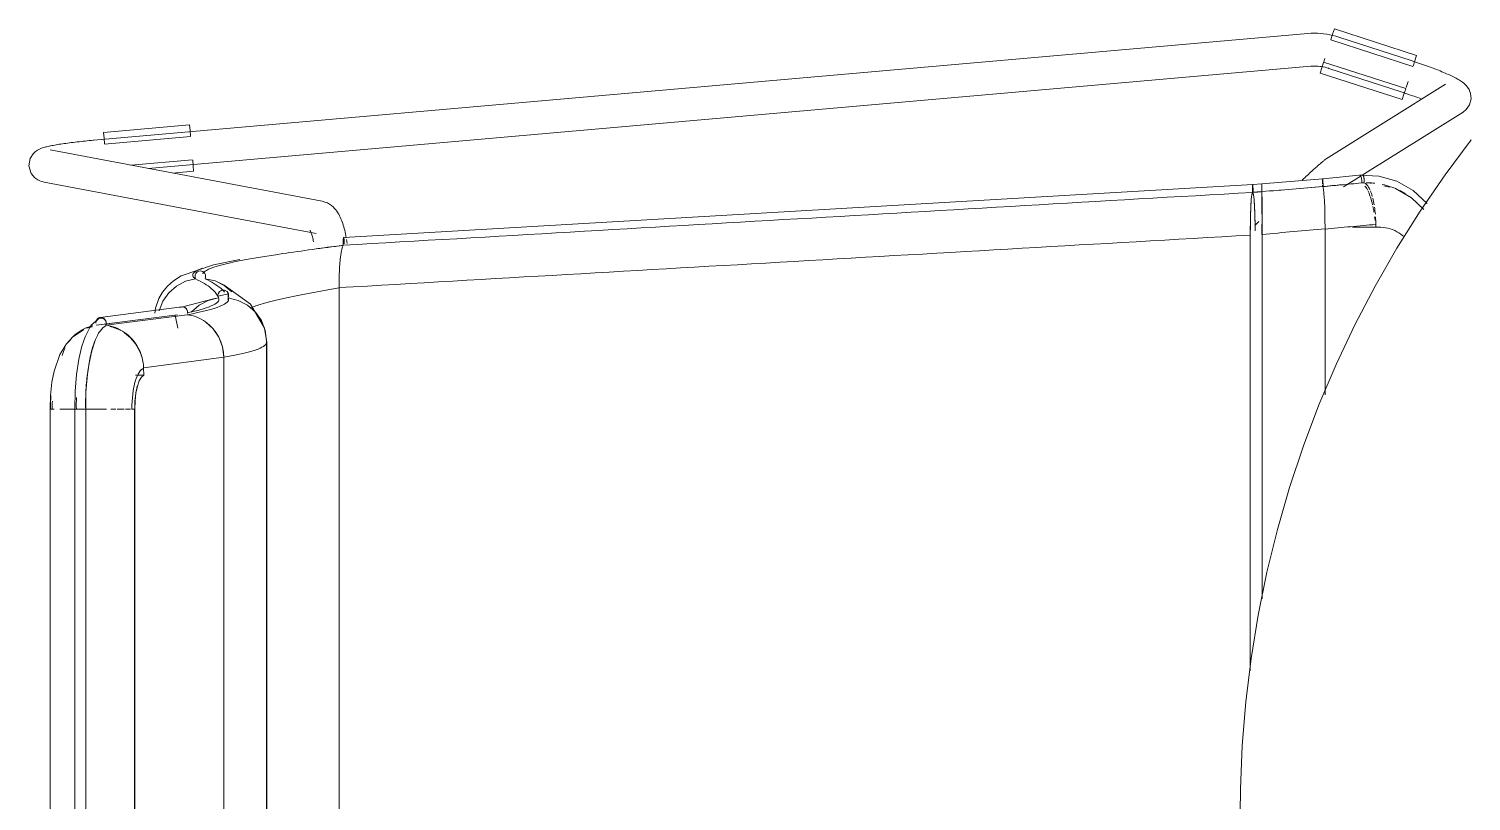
# Model space of a CAD drawing. Header units: millimetres. Extents: x 155927 to 295199, y -4084 to 97293.
# Drawn here: x 182375 to 182902, y 12310 to 12592 of the extents above; entities that cross this region are included whole.
import ezdxf

# ---------------------------------------------------------------- set-up
doc = ezdxf.new("R2010")
doc.units = ezdxf.units.MM
doc.header["$MEASUREMENT"] = 0
doc.layers.add('I-FURN', color=8, linetype='CONTINUOUS', lineweight=9)

msp = doc.modelspace()

# ---------------------------------------------------------------- linework, layer by layer
at = {"layer": 'I-FURN'}
for p, q in [((182850.95, 12590.35), (182851.58, 12592.31)), ((182851.58, 12592.31), (182881.59, 12582.62)), ((182841.9, 12590.59), (182398.58, 12551.64)), ((182841.95, 12590.6), (182841.9, 12590.59)), ((182843.09, 12590.67), (182841.95, 12590.6)), ((182844.23, 12590.7), (182843.09, 12590.67)), ((182845.37, 12590.69), (182844.23, 12590.7)), ((182846.51, 12590.62), (182845.37, 12590.69)), ((182847.65, 12590.52), (182846.51, 12590.62)), ((182848.78, 12590.36), (182847.65, 12590.52)), ((182849.91, 12590.17), (182848.78, 12590.36)), ((182851.02, 12589.92), (182849.91, 12590.17)), ((182850.28, 12588.26), (182880.28, 12578.57)), ((182850.32, 12588.38), (182850.95, 12590.35)), ((182852.13, 12589.64), (182851.02, 12589.92)), ((182853.22, 12589.31), (182852.13, 12589.64)), ((182880.03, 12580.59), (182853.22, 12589.31)), ((182847.7, 12580.29), (182848.08, 12581.45)), ((182881.59, 12582.62), (182880.96, 12580.66)), ((182418.45, 12541.34), (182842.95, 12578.64)), ((182842.95, 12578.64), (182843.61, 12578.68)), ((182843.61, 12578.68), (182844.27, 12578.7)), ((182844.27, 12578.7), (182844.93, 12578.69)), ((182844.93, 12578.69), (182845.59, 12578.66)), ((182845.59, 12578.66), (182846.25, 12578.6)), ((182846.25, 12578.6), (182846.91, 12578.51)), ((182846.37, 12576.15), (182847, 12578.1)), ((182846.37, 12576.15), (182876.37, 12566.46)), ((182846.91, 12578.51), (182847.56, 12578.4)), ((182847, 12578.1), (182847.63, 12580.07)), ((182847.56, 12578.4), (182848.21, 12578.26)), ((182877.68, 12570.5), (182847.67, 12580.19)), ((182848.21, 12578.26), (182848.85, 12578.09)), ((182848.85, 12578.09), (182849.49, 12577.9)), ((182849.49, 12577.9), (182849.51, 12577.89)), ((182849.51, 12577.89), (182876.32, 12569.18)), ((182880.49, 12580.44), (182880.03, 12580.59)), ((182880.96, 12580.66), (182880.32, 12578.69)), ((182881.23, 12580.2), (182880.49, 12580.44)), ((182881.97, 12579.95), (182881.23, 12580.2)), ((182882.7, 12579.7), (182881.97, 12579.95)), ((182883.43, 12579.45), (182882.7, 12579.7)), ((182884.15, 12579.2), (182883.43, 12579.45)), ((182884.86, 12578.95), (182884.15, 12579.2)), ((182885.57, 12578.69), (182884.86, 12578.95)), ((182886.27, 12578.44), (182885.57, 12578.69)), ((182886.96, 12578.18), (182886.27, 12578.44)), ((182887.64, 12577.93), (182886.96, 12578.18)), ((182888.3, 12577.68), (182887.64, 12577.93)), ((182888.96, 12577.42), (182888.3, 12577.68)), ((182889.6, 12577.17), (182888.96, 12577.42)), ((182890.22, 12576.92), (182889.6, 12577.17)), ((182890.83, 12576.67), (182890.22, 12576.92)), ((182891.43, 12576.42), (182890.83, 12576.67)), ((182892.01, 12576.18), (182891.43, 12576.42)), ((182892.57, 12575.94), (182892.01, 12576.18)), ((182892.19, 12572.1), (182848.6, 12544.8)), ((182877.8, 12570.87), (182878.51, 12573.08)), ((182893.11, 12575.7), (182892.57, 12575.94)), ((182893.64, 12575.46), (182893.11, 12575.7)), ((182894.15, 12575.22), (182893.64, 12575.46)), ((182894.64, 12574.99), (182894.15, 12575.22)), ((182895.11, 12574.76), (182894.64, 12574.99)), ((182895.57, 12574.53), (182895.11, 12574.76)), ((182896.01, 12574.3), (182895.57, 12574.53)), ((182896.44, 12574.07), (182896.01, 12574.3)), ((182896.85, 12573.84), (182896.44, 12574.07)), ((182897.25, 12573.61), (182896.85, 12573.84)), ((182897.64, 12573.36), (182897.25, 12573.61)), ((182898.03, 12573.11), (182897.64, 12573.36)), ((182898.42, 12572.83), (182898.03, 12573.11)), ((182898.82, 12572.52), (182898.42, 12572.83)), ((182899.24, 12572.15), (182898.82, 12572.52)), ((182899.71, 12571.68), (182899.24, 12572.15)), ((182900.23, 12571.06), (182899.71, 12571.68)), ((182900.8, 12570.14), (182900.23, 12571.06)), ((182876.65, 12569.07), (182876.32, 12569.18)), ((182877, 12568.41), (182876.37, 12566.46)), ((182877.35, 12568.85), (182876.65, 12569.07)), ((182877.64, 12570.39), (182877, 12568.41)), ((182878.03, 12568.62), (182877.35, 12568.85)), ((182878.72, 12568.38), (182878.03, 12568.62)), ((182879.4, 12568.15), (182878.72, 12568.38)), ((182880.07, 12567.91), (182879.4, 12568.15)), ((182880.74, 12567.68), (182880.07, 12567.91)), ((182881.39, 12567.44), (182880.74, 12567.68)), ((182882.04, 12567.21), (182881.39, 12567.44)), ((182882.68, 12566.97), (182882.04, 12567.21)), ((182883.3, 12566.74), (182882.68, 12566.97)), ((182901.32, 12568.76), (182900.8, 12570.14)), ((182900.9, 12564.56), (182901.49, 12566.79)), ((182901.49, 12566.79), (182901.32, 12568.76)), ((182861.79, 12538.9), (182898.56, 12561.93)), ((182899.68, 12562.83), (182898.56, 12561.93)), ((182899.68, 12562.83), (182900.9, 12564.56)), ((182402.18, 12554.46), (182433.59, 12557.22)), ((182433.59, 12557.22), (182433.77, 12555.17)), ((182433.77, 12555.17), (182433.96, 12553.11)), ((182382.84, 12549.59), (182383.32, 12549.68)), ((182383.32, 12549.68), (182383.82, 12549.78)), ((182383.82, 12549.78), (182384.33, 12549.87)), ((182384.33, 12549.87), (182384.86, 12549.96)), ((182384.86, 12549.96), (182385.41, 12550.06)), ((182385.41, 12550.06), (182385.98, 12550.15)), ((182385.98, 12550.15), (182386.57, 12550.24)), ((182386.57, 12550.24), (182387.17, 12550.33)), ((182387.17, 12550.33), (182387.79, 12550.42)), ((182387.79, 12550.42), (182388.42, 12550.51)), ((182388.42, 12550.51), (182389.07, 12550.6)), ((182389.07, 12550.6), (182389.74, 12550.69)), ((182389.74, 12550.69), (182390.41, 12550.78)), ((182390.41, 12550.78), (182391.1, 12550.86)), ((182391.1, 12550.86), (182391.8, 12550.95)), ((182391.8, 12550.95), (182392.51, 12551.03)), ((182392.51, 12551.03), (182393.23, 12551.11)), ((182393.23, 12551.11), (182393.95, 12551.19)), ((182393.95, 12551.19), (182394.69, 12551.27)), ((182394.69, 12551.27), (182395.42, 12551.35)), ((182395.42, 12551.35), (182396.17, 12551.42)), ((182396.17, 12551.42), (182396.92, 12551.49)), ((182396.92, 12551.49), (182397.67, 12551.56)), ((182397.67, 12551.56), (182398.42, 12551.63)), ((182398.42, 12551.63), (182398.58, 12551.64)), ((182402.36, 12552.41), (182402.18, 12554.46)), ((182402.55, 12550.35), (182402.36, 12552.41)), ((182402.56, 12550.23), (182433.97, 12552.99)), ((182901.58, 12551.79), (182892, 12538.97)), ((182374.9, 12542.26), (182375.39, 12545.02)), ((182375.39, 12545.02), (182376.43, 12546.68)), ((182376.43, 12546.68), (182377.33, 12547.53)), ((182377.33, 12547.53), (182378.04, 12548.01)), ((182378.04, 12548.01), (182378.6, 12548.31)), ((182378.6, 12548.31), (182379.07, 12548.53)), ((182379.07, 12548.53), (182379.5, 12548.7)), ((182379.5, 12548.7), (182379.91, 12548.84)), ((182379.91, 12548.84), (182380.3, 12548.96)), ((182380.3, 12548.96), (182380.7, 12549.08)), ((182380.7, 12549.08), (182381.1, 12549.19)), ((182381.1, 12549.19), (182381.51, 12549.29)), ((182381.51, 12549.29), (182381.94, 12549.39)), ((182381.94, 12549.39), (182382.38, 12549.49)), ((182382.38, 12549.49), (182382.84, 12549.59)), ((182482.02, 12529.35), (182382.73, 12548.16)), ((182434.71, 12544.54), (182412.1, 12542.55)), ((182434.72, 12544.41), (182434.9, 12542.35)), ((182848.28, 12544.58), (182848.02, 12544.4)), ((182848.6, 12544.8), (182848.28, 12544.58)), ((182375.74, 12539.51), (182374.9, 12542.26)), ((182375.74, 12539.51), (182377.06, 12537.93)), ((182427.19, 12539.61), (182435.08, 12540.31)), ((182434.9, 12542.35), (182435.08, 12540.31)), ((182842.09, 12539.19), (182841.66, 12538.79)), ((182842.52, 12539.58), (182842.09, 12539.19)), ((182842.93, 12539.96), (182842.52, 12539.58)), ((182843.33, 12540.33), (182842.93, 12539.96)), ((182843.72, 12540.69), (182843.33, 12540.33)), ((182844.1, 12541.03), (182843.72, 12540.69)), ((182844.46, 12541.36), (182844.1, 12541.03)), ((182844.81, 12541.68), (182844.46, 12541.36)), ((182845.15, 12541.98), (182844.81, 12541.68)), ((182845.47, 12542.26), (182845.15, 12541.98)), ((182845.78, 12542.54), (182845.47, 12542.26)), ((182846.08, 12542.79), (182845.78, 12542.54)), ((182846.36, 12543.04), (182846.08, 12542.79)), ((182846.62, 12543.27), (182846.36, 12543.04)), ((182846.88, 12543.48), (182846.62, 12543.27)), ((182847.12, 12543.68), (182846.88, 12543.48)), ((182847.35, 12543.87), (182847.12, 12543.68)), ((182847.57, 12544.05), (182847.35, 12543.87)), ((182847.79, 12544.23), (182847.57, 12544.05)), ((182848.02, 12544.4), (182847.79, 12544.23)), ((182377.06, 12537.93), (182378.14, 12537.19)), ((182378.14, 12537.19), (182378.94, 12536.81)), ((182378.94, 12536.81), (182379.56, 12536.6)), ((182379.56, 12536.6), (182380.08, 12536.46)), ((182380.08, 12536.46), (182380.49, 12536.37)), ((182380.49, 12536.37), (182479.78, 12517.56)), ((182821.77, 12535.45), (182489.87, 12516.16)), ((182821.67, 12534.07), (182821.66, 12533.58)), ((182821.68, 12534.52), (182821.67, 12534.07)), ((182821.7, 12534.9), (182821.68, 12534.52)), ((182821.72, 12535.19), (182821.7, 12534.9)), ((182821.75, 12535.38), (182821.72, 12535.19)), ((182821.77, 12535.45), (182821.75, 12535.38)), ((182821.77, 12535.45), (182825.13, 12535.72)), ((182821.8, 12535.38), (182821.78, 12535.45)), ((182821.83, 12535.19), (182821.8, 12535.38)), ((182821.85, 12534.89), (182821.83, 12535.19)), ((182821.87, 12534.51), (182821.85, 12534.89)), ((182821.88, 12534.06), (182821.87, 12534.51)), ((182821.89, 12533.57), (182821.88, 12534.06)), ((182847.33, 12537.55), (182825.13, 12535.72)), ((182825.13, 12535.65), (182825.13, 12535.72)), ((182825.13, 12535.72), (182825.14, 12535.65)), ((182825.14, 12535.66), (182825.13, 12535.72)), ((182825.13, 12535.72), (182825.13, 12535.65)), ((182825.13, 12534.78), (182825.13, 12535.17)), ((182825.13, 12535.17), (182825.13, 12534.79)), ((182825.13, 12534.79), (182825.13, 12534.34)), ((182825.13, 12534.33), (182825.13, 12534.78)), ((182825.13, 12534.34), (182825.13, 12533.84)), ((182825.13, 12533.84), (182825.13, 12534.33)), ((182825.14, 12535.18), (182825.14, 12535.47)), ((182825.14, 12535.46), (182825.14, 12535.17)), ((182825.14, 12534.79), (182825.14, 12535.18)), ((182825.14, 12535.17), (182825.14, 12534.79)), ((182825.14, 12534.79), (182825.14, 12534.34)), ((182825.14, 12534.34), (182825.14, 12534.79)), ((182825.14, 12534.34), (182825.14, 12533.85)), ((182825.14, 12533.85), (182825.14, 12534.34)), ((182840.29, 12537.52), (182839.82, 12537.08)), ((182840.76, 12537.95), (182840.29, 12537.52)), ((182841.21, 12538.37), (182840.76, 12537.95)), ((182841.66, 12538.79), (182841.21, 12538.37)), ((182847.24, 12536.17), (182847.23, 12535.68)), ((182847.23, 12535.68), (182847.24, 12536.17)), ((182847.23, 12535.18), (182847.24, 12534.71)), ((182847.24, 12534.71), (182847.23, 12535.18)), ((182847.25, 12536.62), (182847.24, 12536.17)), ((182847.24, 12536.17), (182847.25, 12536.62)), ((182847.26, 12537.01), (182847.25, 12536.62)), ((182847.25, 12536.62), (182847.26, 12537)), ((182847.28, 12537.3), (182847.26, 12537.01)), ((182847.26, 12537), (182847.28, 12537.29)), ((182847.31, 12537.49), (182847.28, 12537.3)), ((182847.28, 12537.29), (182847.31, 12537.48)), ((182847.33, 12537.55), (182847.31, 12537.49)), ((182847.31, 12537.48), (182847.33, 12537.55)), ((182861.83, 12538.97), (182847.33, 12537.55)), ((182847.36, 12537.48), (182847.33, 12537.55)), ((182847.33, 12537.55), (182847.36, 12537.48)), ((182847.39, 12537.29), (182847.36, 12537.48)), ((182847.41, 12537), (182847.39, 12537.29)), ((182847.39, 12537.29), (182847.41, 12536.99)), ((182847.42, 12536.61), (182847.41, 12537)), ((182847.41, 12536.99), (182847.42, 12536.61)), ((182847.43, 12536.16), (182847.42, 12536.61)), ((182847.42, 12536.61), (182847.43, 12536.15)), ((182847.44, 12535.67), (182847.43, 12536.16)), ((182847.43, 12536.15), (182847.44, 12535.66)), ((182847.43, 12534.7), (182847.44, 12535.17)), ((182847.44, 12535.17), (182847.43, 12534.7)), ((182847.43, 12534.7), (182847.62, 12533.81)), ((182847.62, 12533.81), (182847.43, 12534.7)), ((182847.44, 12535.17), (182847.44, 12535.67)), ((182847.44, 12535.66), (182847.44, 12535.17)), ((182854.97, 12534.63), (182861.42, 12538.67)), ((182860.93, 12538.85), (182867.84, 12538.56)), ((182867.84, 12538.56), (182874.36, 12536.69)), ((182873.96, 12533.98), (182879.79, 12530.62)), ((182874.36, 12536.69), (182880.37, 12533.3)), ((182892, 12538.97), (182882.95, 12525.78)), ((182482.02, 12529.35), (182483.01, 12529.09)), ((182483.01, 12529.09), (182483.9, 12528.73)), ((182483.9, 12528.73), (182484.69, 12528.29)), ((182821.27, 12529.97), (182821.11, 12527.47)), ((182821.46, 12531.72), (182821.27, 12529.97)), ((182821.68, 12532.61), (182821.46, 12531.72)), ((182821.66, 12533.58), (182821.67, 12533.08)), ((182821.67, 12533.08), (182821.68, 12532.61)), ((182821.87, 12532.6), (182821.88, 12533.07)), ((182822.08, 12531.7), (182821.87, 12532.6)), ((182821.88, 12533.07), (182821.89, 12533.57)), ((182822.28, 12529.95), (182822.08, 12531.7)), ((182822.44, 12527.46), (182822.28, 12529.95)), ((182825.09, 12527.73), (182825.1, 12530.23)), ((182825.1, 12530.23), (182825.09, 12527.73)), ((182825.1, 12530.23), (182825.11, 12531.98)), ((182825.11, 12531.98), (182825.1, 12530.23)), ((182825.13, 12533.34), (182825.13, 12533.84)), ((182825.13, 12533.84), (182825.13, 12533.35)), ((182825.13, 12533.35), (182825.13, 12532.88)), ((182825.13, 12532.88), (182825.13, 12533.34)), ((182825.14, 12533.85), (182825.14, 12533.35)), ((182825.14, 12533.35), (182825.14, 12533.85)), ((182825.14, 12533.35), (182825.14, 12532.88)), ((182825.14, 12532.88), (182825.14, 12533.35)), ((182825.14, 12532.88), (182825.16, 12531.99)), ((182825.16, 12532), (182825.14, 12532.88)), ((182825.17, 12530.25), (182825.16, 12532)), ((182825.16, 12531.99), (182825.17, 12530.25)), ((182825.18, 12527.75), (182825.17, 12530.25)), ((182825.17, 12530.24), (182825.18, 12527.75)), ((182847.62, 12533.81), (182847.8, 12532.09)), ((182847.8, 12532.07), (182847.62, 12533.81)), ((182847.8, 12532.07), (182847.95, 12529.64)), ((182847.95, 12529.59), (182847.8, 12532.07)), ((182847.95, 12529.6), (182848.06, 12526.56)), ((182848.07, 12526.49), (182847.95, 12529.59)), ((182879.79, 12530.62), (182884.3, 12526.31)), ((182880.37, 12533.3), (182885.52, 12528.56)), ((182484.69, 12528.29), (182485.38, 12527.81)), ((182485.38, 12527.81), (182485.98, 12527.3)), ((182485.98, 12527.3), (182486.49, 12526.78)), ((182486.49, 12526.78), (182486.95, 12526.25)), ((182486.95, 12526.25), (182487.35, 12525.71)), ((182487.35, 12525.71), (182487.71, 12525.18)), ((182487.71, 12525.18), (182488.03, 12524.64)), ((182488.03, 12524.64), (182488.32, 12524.1)), ((182488.32, 12524.1), (182488.59, 12523.55)), ((182488.59, 12523.55), (182488.85, 12522.99)), ((182820.99, 12524.34), (182820.91, 12520.78)), ((182821.11, 12527.47), (182820.99, 12524.34)), ((182822.56, 12524.34), (182822.44, 12527.46)), ((182822.64, 12520.79), (182822.56, 12524.34)), ((182825.08, 12524.6), (182825.09, 12527.73)), ((182825.09, 12527.73), (182825.08, 12524.61)), ((182825.19, 12524.61), (182825.18, 12527.75)), ((182825.18, 12527.74), (182825.19, 12524.61)), ((182825.19, 12524.61), (182825.2, 12521.05)), ((182825.2, 12521.05), (182825.19, 12524.61)), ((182848.06, 12526.5), (182848.14, 12523.06)), ((182848.14, 12523.06), (182848.07, 12526.49)), ((182882.95, 12525.78), (182874.43, 12512.24)), ((182477.56, 12518.78), (182477.57, 12518.75)), ((182477.57, 12518.75), (182477.61, 12518.68)), ((182477.61, 12518.68), (182477.66, 12518.59)), ((182477.66, 12518.59), (182477.74, 12518.44)), ((182477.74, 12518.44), (182477.82, 12518.25)), ((182477.82, 12518.25), (182477.92, 12518.02)), ((182488.85, 12522.99), (182489.08, 12522.42)), ((182489.08, 12522.42), (182489.3, 12521.84)), ((182489.3, 12521.84), (182489.51, 12521.25)), ((182489.51, 12521.25), (182489.7, 12520.64)), ((182489.7, 12520.64), (182489.88, 12520.02)), ((182489.88, 12520.02), (182490.06, 12519.39)), ((182490.06, 12519.39), (182490.22, 12518.75)), ((182490.22, 12518.75), (182490.37, 12518.1)), ((182490.37, 12518.1), (182490.51, 12517.43)), ((182820.91, 12520.78), (182820.88, 12516.99)), ((182824.05, 12521.95), (182822.52, 12520.48)), ((182822.66, 12518.53), (182822.64, 12520.79)), ((182825.07, 12517.27), (182825.07, 12521.05)), ((182825.07, 12521.05), (182825.07, 12517.27)), ((182825.2, 12517.26), (182825.2, 12521.05)), ((182825.2, 12521.04), (182825.2, 12517.26)), ((182848.17, 12519.2), (182848.14, 12522.96)), ((182848.14, 12522.96), (182848.17, 12519.32)), ((182848.17, 12458.71), (182848.17, 12519.2)), ((182848.17, 12519.2), (182848.17, 12458.71)), ((182867.96, 12519.91), (182858.21, 12519.91)), ((182866.72, 12520.9), (182866.72, 12519.85)), ((182477.92, 12518.02), (182478.02, 12517.75)), ((182478.02, 12517.75), (182478.13, 12517.44)), ((182478.13, 12517.44), (182478.23, 12517.11)), ((182478.23, 12517.11), (182478.34, 12516.74)), ((182478.34, 12516.74), (182478.45, 12516.35)), ((182478.45, 12516.35), (182478.56, 12515.93)), ((182478.56, 12515.93), (182478.66, 12515.48)), ((182478.66, 12515.48), (182478.76, 12515.01)), ((182478.76, 12515.01), (182478.86, 12514.52)), ((182489.28, 12512.39), (182489.68, 12513.29)), ((182489.68, 12513.29), (182489.28, 12512.39)), ((182489.65, 12514.26), (182489.66, 12514.76)), ((182489.66, 12514.75), (182489.65, 12514.26)), ((182489.65, 12514.26), (182489.66, 12513.76)), ((182489.66, 12513.76), (182489.65, 12514.26)), ((182489.68, 12515.21), (182489.66, 12514.75)), ((182489.66, 12514.76), (182489.68, 12515.21)), ((182489.66, 12513.76), (182489.68, 12513.29)), ((182489.68, 12513.29), (182489.66, 12513.76)), ((182489.68, 12515.21), (182489.72, 12515.6)), ((182489.72, 12515.59), (182489.68, 12515.21)), ((182489.76, 12515.89), (182489.72, 12515.59)), ((182489.72, 12515.6), (182489.76, 12515.89)), ((182489.76, 12515.89), (182489.81, 12516.09)), ((182489.81, 12516.08), (182489.76, 12515.89)), ((182489.86, 12516.16), (182489.81, 12516.08)), ((182489.81, 12516.09), (182489.87, 12516.16)), ((182489.92, 12516.09), (182489.87, 12516.16)), ((182489.87, 12516.16), (182489.92, 12516.1)), ((182489.92, 12516.1), (182489.97, 12515.91)), ((182489.97, 12515.91), (182489.92, 12516.09)), ((182490.01, 12515.62), (182489.97, 12515.91)), ((182489.97, 12515.91), (182490.01, 12515.62)), ((182490.05, 12515.24), (182490.01, 12515.62)), ((182490.01, 12515.62), (182490.05, 12515.24)), ((182490.07, 12514.79), (182490.05, 12515.24)), ((182490.05, 12515.24), (182490.07, 12514.79)), ((182490.08, 12514.3), (182490.07, 12514.79)), ((182490.07, 12514.79), (182490.08, 12514.3)), ((182490.08, 12513.8), (182490.08, 12514.3)), ((182490.08, 12514.3), (182490.08, 12513.8)), ((182490.51, 12517.43), (182490.65, 12516.75)), ((182490.65, 12516.75), (182490.77, 12516.05)), ((182490.89, 12515.35), (182491, 12514.63)), ((182491, 12514.63), (182491.1, 12513.91)), ((182820.88, 12516.99), (182820.88, 12357.89)), ((182820.88, 12357.89), (182820.88, 12516.99)), ((182825.2, 12517.26), (182825.2, 12384.26)), ((182825.2, 12384.26), (182825.2, 12517.26)), ((182451.95, 12508.05), (182442.29, 12506.15)), ((182488.36, 12505.09), (182488.6, 12508.15)), ((182488.6, 12508.15), (182488.36, 12505.04)), ((182488.6, 12508.18), (182488.91, 12510.64)), ((182488.91, 12510.64), (182488.6, 12508.15)), ((182488.91, 12510.65), (182489.28, 12512.39)), ((182489.28, 12512.39), (182488.91, 12510.64)), ((182874.43, 12512.24), (182866.46, 12498.37)), ((182442.29, 12506.15), (182430.57, 12502.16)), ((182435.65, 12502.51), (182435.57, 12502.01)), ((182435.57, 12502.01), (182435.65, 12502.5)), ((182435.65, 12502.5), (182435.84, 12502.96)), ((182435.84, 12502.96), (182435.65, 12502.51)), ((182435.84, 12502.96), (182436.15, 12503.35)), ((182436.15, 12503.35), (182435.84, 12502.96)), ((182436.15, 12503.35), (182436.54, 12503.65)), ((182436.54, 12503.65), (182436.15, 12503.35)), ((182437, 12503.85), (182436.54, 12503.65)), ((182436.54, 12503.65), (182437, 12503.84)), ((182437, 12503.84), (182437.48, 12503.92)), ((182437.48, 12503.92), (182437, 12503.85)), ((182437.48, 12503.92), (182437.97, 12503.86)), ((182437.97, 12503.86), (182437.48, 12503.92)), ((182437.97, 12503.86), (182438.43, 12503.67)), ((182438.43, 12503.68), (182437.97, 12503.86)), ((182438.83, 12503.39), (182438.43, 12503.68)), ((182438.43, 12503.67), (182438.83, 12503.39)), ((182438.83, 12503.39), (182439.15, 12503.01)), ((182439.15, 12503.01), (182438.83, 12503.39)), ((182439.15, 12503.01), (182439.35, 12502.56)), ((182439.36, 12502.56), (182439.15, 12503.01)), ((182439.35, 12502.56), (182439.44, 12502.07)), ((182439.45, 12502.07), (182439.36, 12502.56)), ((182488.21, 12501.57), (182488.36, 12505.05)), ((182488.36, 12505.04), (182488.21, 12501.51)), ((182425.51, 12498.35), (182423.73, 12496.18)), ((182427.75, 12500.34), (182425.51, 12498.35)), ((182428.83, 12498.4), (182426, 12495.92)), ((182430.57, 12502.16), (182427.75, 12500.34)), ((182432.15, 12500.14), (182428.83, 12498.4)), ((182435.78, 12501.04), (182432.15, 12500.14)), ((182435.62, 12501.51), (182435.57, 12502.01)), ((182435.57, 12502.01), (182435.61, 12501.51)), ((182435.61, 12501.51), (182435.78, 12501.04)), ((182435.78, 12501.04), (182435.62, 12501.51)), ((182439.42, 12501.57), (182439.26, 12501.09)), ((182439.26, 12501.09), (182442.88, 12500.3)), ((182439.27, 12501.09), (182439.42, 12501.57)), ((182442.88, 12500.31), (182439.27, 12501.09)), ((182439.44, 12502.07), (182439.42, 12501.57)), ((182439.42, 12501.57), (182439.45, 12502.07)), ((182446.2, 12498.67), (182442.88, 12500.31)), ((182442.88, 12500.3), (182446.2, 12498.66)), ((182446.28, 12498.72), (182444.53, 12499.61)), ((182449.04, 12496.27), (182446.2, 12498.67)), ((182446.2, 12498.66), (182449.04, 12496.27)), ((182455.82, 12491.74), (182446.28, 12498.72)), ((182488.15, 12497.82), (182488.21, 12501.51)), ((182488.21, 12501.51), (182488.15, 12497.74)), ((182488.15, 12497.74), (182488.15, 12114.34)), ((182488.15, 12114.34), (182488.15, 12497.74)), ((182866.46, 12498.37), (182859.05, 12484.19)), ((182422.39, 12493.91), (182421.09, 12490.31)), ((182423.73, 12496.18), (182422.39, 12493.91)), ((182423.83, 12492.84), (182422.43, 12489.32)), ((182426, 12495.92), (182423.83, 12492.84)), ((182425.81, 12495.7), (182426, 12495.92)), ((182430.69, 12490.76), (182442.3, 12493.73)), ((182440.43, 12493.19), (182437.04, 12491.44)), ((182444.15, 12494.09), (182440.43, 12493.19)), ((182442.3, 12493.73), (182444.17, 12494.05)), ((182447.76, 12495.6), (182443.86, 12494.76)), ((182443.95, 12495.05), (182444.03, 12495.54)), ((182444.03, 12495.54), (182443.95, 12495.05)), ((182443.99, 12494.55), (182443.95, 12495.05)), ((182443.95, 12495.05), (182443.99, 12494.56)), ((182443.99, 12494.56), (182444.15, 12494.09)), ((182444.15, 12494.08), (182443.99, 12494.55)), ((182444.23, 12496), (182444.03, 12495.54)), ((182444.03, 12495.54), (182444.23, 12495.99)), ((182444.55, 12496.38), (182444.23, 12496)), ((182444.23, 12495.99), (182444.55, 12496.37)), ((182444.55, 12496.37), (182444.95, 12496.67)), ((182444.95, 12496.67), (182444.55, 12496.38)), ((182444.95, 12496.67), (182445.41, 12496.86)), ((182445.41, 12496.86), (182444.95, 12496.67)), ((182445.9, 12496.93), (182445.41, 12496.86)), ((182445.41, 12496.86), (182445.9, 12496.92)), ((182446.39, 12496.86), (182445.9, 12496.93)), ((182445.9, 12496.92), (182446.39, 12496.86)), ((182446.39, 12496.86), (182446.85, 12496.67)), ((182446.85, 12496.67), (182446.39, 12496.86)), ((182446.85, 12496.67), (182447.26, 12496.37)), ((182447.26, 12496.38), (182446.85, 12496.67)), ((182447.57, 12496), (182447.26, 12496.38)), ((182447.26, 12496.37), (182447.57, 12495.99)), ((182447.77, 12495.54), (182447.57, 12496)), ((182447.57, 12495.99), (182447.77, 12495.54)), ((182447.67, 12493.02), (182447.62, 12495.9)), ((182447.81, 12494.55), (182447.65, 12494.08)), ((182447.66, 12494.09), (182447.82, 12494.56)), ((182451.37, 12493.19), (182447.66, 12494.09)), ((182447.77, 12495.54), (182447.85, 12495.05)), ((182447.86, 12495.05), (182447.77, 12495.54)), ((182447.85, 12495.05), (182447.81, 12494.55)), ((182447.82, 12494.56), (182447.86, 12495.05)), ((182451.37, 12493.19), (182454.76, 12491.43)), ((182454.76, 12491.44), (182451.37, 12493.19)), ((182397.59, 12484.01), (182400.49, 12486.56)), ((182429.12, 12487.92), (182399.43, 12484.08)), ((182430.77, 12490.77), (182400.99, 12486.92)), ((182402.97, 12484.1), (182432.67, 12487.94)), ((182421.09, 12490.31), (182420.86, 12488.54)), ((182428.34, 12487.8), (182429.3, 12482.98)), ((182430.53, 12490.72), (182430.09, 12490.54)), ((182431, 12490.79), (182430.53, 12490.72)), ((182431.47, 12490.72), (182431, 12490.79)), ((182431.91, 12490.53), (182431.47, 12490.72)), ((182432.29, 12490.24), (182431.91, 12490.53)), ((182432.59, 12489.86), (182432.29, 12490.24)), ((182432.79, 12489.4), (182432.59, 12489.86)), ((182432.86, 12488.91), (182432.79, 12489.4)), ((182432.83, 12488.42), (182432.86, 12488.91)), ((182437.04, 12491.44), (182434.16, 12488.93)), ((182457.64, 12488.93), (182454.76, 12491.44)), ((182454.76, 12491.43), (182457.63, 12488.93)), ((182460.93, 12483.08), (182455.82, 12491.74)), ((182457.63, 12488.93), (182459.8, 12485.79)), ((182459.81, 12485.8), (182457.64, 12488.93)), ((182390.9, 12479.76), (182394.8, 12482.44)), ((182394.8, 12482.44), (182395, 12482.54)), ((182395.41, 12479.9), (182397.59, 12484.01)), ((182400.62, 12484.23), (182405.4, 12484.85)), ((182442.18, 12482.83), (182439.44, 12485.31)), ((182444.25, 12479.71), (182442.18, 12482.83)), ((182461, 12482.93), (182459.63, 12486.11)), ((182459.8, 12485.79), (182461.17, 12482.22)), ((182461.17, 12482.22), (182459.81, 12485.8)), ((182461.8, 12477.89), (182461, 12482.93)), ((182461.17, 12482.22), (182461.64, 12478.43)), ((182461.65, 12478.43), (182461.17, 12482.22)), ((182859.05, 12484.19), (182852.21, 12469.73)), ((182386.22, 12473.4), (182388.61, 12477.29)), ((182388.61, 12477.29), (182390.9, 12479.76)), ((182393.14, 12471.75), (182394.24, 12476.44)), ((182394.24, 12476.44), (182395.41, 12479.9)), ((182398.94, 12478.14), (182397.85, 12474.7)), ((182445.57, 12476.17), (182444.25, 12479.71)), ((182446.05, 12472.4), (182445.57, 12476.17)), ((182461.65, 12478.43), (182461.65, 12133.65)), ((182461.65, 12133.65), (182461.65, 12478.43)), ((182461.8, 12438.99), (182461.8, 12477.9)), ((182384.09, 12467.35), (182386.22, 12473.4)), ((182392.3, 12466.13), (182393.14, 12471.75)), ((182397.85, 12474.7), (182396.88, 12470.27)), ((182416.77, 12468.54), (182446.05, 12472.4)), ((182446.05, 12472.4), (182446.05, 12139.69)), ((182446.05, 12139.69), (182446.05, 12472.4)), ((182383.3, 12463.32), (182384.09, 12467.35)), ((182391.81, 12460.01), (182392.3, 12466.13)), ((182396.29, 12466.26), (182395.76, 12459.69)), ((182396.88, 12470.27), (182396.29, 12466.26)), ((182416.84, 12465.82), (182413.83, 12465.82)), ((182415.98, 12465.18), (182416.84, 12465.82)), ((182416.84, 12465.82), (182416.77, 12468.54)), ((182852.21, 12469.73), (182845.96, 12455)), ((182382.79, 12458.5), (182383.3, 12463.32)), ((182414.01, 12459.36), (182414.52, 12461.85)), ((182414.52, 12461.85), (182415.19, 12463.83)), ((182415.19, 12463.83), (182415.98, 12465.18)), ((182382.68, 12453.47), (182382.79, 12458.5)), ((182391.72, 12453.47), (182391.81, 12460.01)), ((182395.76, 12459.69), (182395.68, 12453.47)), ((182413.58, 12453.47), (182413.69, 12456.5)), ((182413.69, 12456.5), (182414.01, 12459.36)), ((182845.96, 12455), (182840.3, 12440.04)), ((182382.85, 12453.47), (182382.68, 12453.47)), ((182382.68, 12453.47), (182382.68, 12158.62)), ((182382.7, 12453.47), (182384.17, 12453.47)), ((182386.2, 12453.47), (182388.78, 12453.47)), ((182391.96, 12453.47), (182388.94, 12453.47)), ((182388.95, 12453.47), (182391.96, 12453.47)), ((182391.72, 12453.47), (182391.72, 12158.62)), ((182391.72, 12453.47), (182395.67, 12453.47)), ((182391.79, 12453.47), (182391.72, 12453.47)), ((182391.98, 12453.47), (182391.79, 12453.47)), ((182392.29, 12453.47), (182391.98, 12453.47)), ((182392.68, 12453.47), (182392.29, 12453.47)), ((182393.13, 12453.47), (182392.68, 12453.47)), ((182393.62, 12453.47), (182393.13, 12453.47)), ((182394.12, 12453.47), (182393.62, 12453.47)), ((182394.6, 12453.47), (182394.12, 12453.47)), ((182395.01, 12453.47), (182394.6, 12453.47)), ((182395.34, 12453.47), (182395.01, 12453.47)), ((182395.57, 12453.47), (182395.34, 12453.47)), ((182395.67, 12453.47), (182395.57, 12453.47)), ((182399.46, 12453.47), (182395.65, 12453.47)), ((182395.65, 12453.47), (182399.46, 12453.47)), ((182395.68, 12158.62), (182395.68, 12453.47)), ((182399.66, 12453.47), (182403.21, 12453.47)), ((182404.84, 12453.47), (182406.68, 12453.47)), ((182407.2, 12453.47), (182409.67, 12453.47)), ((182410.25, 12453.47), (182411.99, 12453.47)), ((182413.52, 12453.47), (182413.52, 12158.62)), ((182413.58, 12158.62), (182413.58, 12453.47)), ((182840.3, 12440.04), (182835.24, 12424.86)), ((182461.8, 12134.19), (182461.8, 12438.99)), ((182835.24, 12424.86), (182830.79, 12409.49)), ((182830.79, 12409.49), (182826.97, 12393.95)), ((182826.97, 12393.95), (182823.76, 12378.28)), ((182823.76, 12378.28), (182821.19, 12362.49)), ((182821.19, 12362.49), (182819.25, 12346.61)), ((182819.25, 12346.61), (182817.94, 12330.66)), ((182817.94, 12330.66), (182817.28, 12314.68)), ((182817.28, 12314.68), (182817.18, 12306.04))]:
    msp.add_line(p, q, dxfattribs=at)
for centre, major_axis, ratio, start_param, end_param in [((182431, 12488.83), (0, 1.96), 0.955139, 4.501447, 6.790779), ((182430.98, 12472.27), (0, 15.78), 0.955139, 5.929149, 6.170649), ((182430.98, 12472.27), (0, 15.78), 0.955139, 5.687432, 5.928979), ((182430.98, 12472.27), (0, 15.78), 0.955139, 4.720632, 5.68731), ((182386.96, 12453.47), (0, 12.4), 0.287441, 1.332781, 1.570796), ((182398.43, 12453.47), (-15.75, 0), 0.000004, 3.431839, 3.614078)]:
    msp.add_ellipse(centre, major_axis=major_axis, ratio=ratio, start_param=start_param, end_param=end_param, dxfattribs=at)
for points, knots in [([(182821.68, 12532.61), (182821.67, 12532.84), (182821.66, 12533.33), (182821.67, 12533.96), (182821.68, 12534.42), (182821.69, 12534.84), (182821.72, 12535.29), (182821.76, 12535.45), (182821.77, 12535.45)], [-1, -1, -1, -1, -0.90625, -0.8125, -0.765625, -0.71875, -0.625, -0.501507, -0.501507, -0.501507, -0.501507]), ([(182821.78, 12535.45), (182821.79, 12535.45), (182821.82, 12535.31), (182821.85, 12534.91), (182821.87, 12534.53), (182821.88, 12534.07), (182821.89, 12533.57), (182821.88, 12533.07), (182821.88, 12532.75), (182821.87, 12532.61)], [-0.5, -0.5, -0.5, -0.5, -0.375, -0.3125, -0.25, -0.1875, -0.125, -0.0625, 0, 0, 0, 0]), ([(182861.65, 12536.03), (182861.66, 12536.26), (182861.65, 12536.74), (182861.57, 12537.49), (182861.41, 12538.16), (182861.24, 12538.59), (182861.12, 12538.75), (182861.08, 12538.79)], [-1, -1, -1, -1, -0.90625, -0.8125, -0.71875, -0.625, -0.5625, -0.5625, -0.5625, -0.5625]), ([(182861.98, 12538.92), (182862, 12538.91), (182862.05, 12538.86), (182862.12, 12538.75), (182862.22, 12538.56), (182862.32, 12538.24), (182862.4, 12537.85), (182862.43, 12537.49), (182862.45, 12537.11), (182862.44, 12536.67), (182862.41, 12536.31), (182862.38, 12536.14)], [0.5555556, 0.5555556, 0.5555556, 0.5555556, 0.5833333, 0.6180556, 0.6527778, 0.7222222, 0.7916667, 0.8263889, 0.8611111, 0.9305556, 1, 1, 1, 1]), ([(182869.06, 12535.53), (182871.14, 12535.09), (182874.1, 12534.11), (182876.77, 12532.56), (182877.57, 12532.03)], [-0.8210019, -0.8210019, -0.8210019, -0.8210019, -0.6666667, -0.5975811, -0.5975811, -0.5975811, -0.5975811]), ([(182820.88, 12516.99), (182820.88, 12518.27), (182820.9, 12520.82), (182820.98, 12524.42), (182821.1, 12527.59), (182821.32, 12530.95), (182821.53, 12532.33), (182821.68, 12532.61)], [-1, -1, -1, -1, -0.833333, -0.666667, -0.5, -0.333333, 0, 0, 0, 0]), ([(182821.87, 12532.61), (182822.02, 12532.32), (182822.23, 12530.92), (182822.45, 12527.57), (182822.57, 12524.41), (182822.64, 12521.3), (182822.66, 12519.29), (182822.66, 12518.53)], [-1, -1, -1, -1, -0.6666667, -0.5, -0.3333333, -0.1666667, -0.0664381, -0.0664381, -0.0664381, -0.0664381]), ([(182825.2, 12517.26), (182829.03, 12517.6), (182836.69, 12518.29), (182844.34, 12518.98), (182848.16, 12519.32)], [0.0000001, 0.0000001, 0.0000001, 0.0000001, 0.5, 0.9999627, 0.9999627, 0.9999627, 0.9999627]), ([(182866.72, 12519.85), (182869.1, 12520.07), (182872.7, 12519.44), (182875.7, 12517.51), (182876.61, 12516.74)], [0, 0, 0, 0, 0.3333333, 0.5, 0.5, 0.5, 0.5]), ([(182489.68, 12513.29), (182482.13, 12512.27), (182466.91, 12510.24), (182448.48, 12507.19), (182440.18, 12504.75), (182438.58, 12503.33), (182438.38, 12502.92)], [0, 0, 0, 0, 0.25, 0.5, 0.75, 0.8499412, 0.8499412, 0.8499412, 0.8499412]), ([(182876.17, 12517.09), (182876.32, 12516.98), (182876.51, 12516.82), (182876.7, 12516.67), (182876.74, 12516.63)], [-0.52620764, -0.52620764, -0.52620764, -0.52620764, -0.5, -0.49158964, -0.49158964, -0.49158964, -0.49158964]), ([(182438.2, 12504.89), (182437.48, 12504.63), (182434.45, 12503.35), (182434.22, 12502.07), (182435.78, 12501.04)], [0.6866019, 0.6866019, 0.6866019, 0.6866019, 0.75, 1, 1, 1, 1]), ([(182435.78, 12501.04), (182438.18, 12499.88), (182441.61, 12497.79), (182443.4, 12495.7), (182443.86, 12494.76)], [0, 0, 0, 0, 0.5, 0.9025379, 0.9025379, 0.9025379, 0.9025379]), ([(182439.26, 12501.09), (182441.67, 12499.93), (182444.33, 12498.3), (182446, 12496.67), (182446.39, 12496.21)], [0, 0, 0, 0, 0.5, 0.696307, 0.696307, 0.696307, 0.696307]), ([(182455.88, 12490.44), (182457.02, 12490.93), (182461.27, 12492.39), (182471.98, 12494.82), (182482.76, 12496.77), (182488.15, 12497.74)], [0.375, 0.375, 0.375, 0.375, 0.5, 0.75, 1, 1, 1, 1]), ([(182444.15, 12494.08), (182444.69, 12493.06), (182442.96, 12491.25), (182436.48, 12489.43), (182432.76, 12488.64)], [0, 0, 0, 0, 0.5, 0.8877852, 0.8877852, 0.8877852, 0.8877852]), ([(182402.97, 12484.1), (182403.03, 12484.24), (182403.1, 12484.46), (182403.14, 12484.74), (182403.16, 12485.02), (182403.12, 12485.32), (182403.03, 12485.61), (182402.93, 12485.88), (182402.73, 12486.2), (182402.42, 12486.52), (182402.05, 12486.75), (182401.69, 12486.88), (182401.38, 12486.93), (182401.11, 12486.94), (182400.85, 12486.9), (182400.6, 12486.83), (182400.35, 12486.72), (182400.05, 12486.52), (182399.74, 12486.2), (182399.52, 12485.8), (182399.43, 12485.45), (182399.39, 12485.19), (182399.38, 12485.03), (182399.39, 12484.95)], [0, 0, 0, 0, 0.0555556, 0.0833333, 0.1111111, 0.1666667, 0.1944444, 0.2222222, 0.2777778, 0.3333333, 0.3888889, 0.4444444, 0.4791667, 0.5138889, 0.5486111, 0.5833333, 0.6180556, 0.6527778, 0.7222222, 0.7916667, 0.8263889, 0.8611111, 0.8888889, 0.8888889, 0.8888889, 0.8888889]), ([(182399.4, 12484.86), (182399.4, 12485.03), (182399.44, 12485.32), (182399.59, 12485.7), (182399.85, 12486.11), (182400.37, 12486.57), (182401.23, 12486.82), (182402.02, 12486.59), (182402.55, 12486.2), (182402.87, 12485.81), (182403.01, 12485.51), (182403.06, 12485.35)], [-0.875, -0.875, -0.875, -0.875, -0.8125, -0.765625, -0.71875, -0.625, -0.5, -0.375, -0.3125, -0.25, -0.1875, -0.1875, -0.1875, -0.1875]), ([(182398.31, 12483.89), (182397.55, 12483.73), (182395.64, 12483.16), (182392.78, 12481.61), (182390.59, 12479.6), (182389.59, 12478.21), (182389.32, 12477.81)], [0.0592823, 0.0592823, 0.0592823, 0.0592823, 0.1666667, 0.3333333, 0.5, 0.565028, 0.565028, 0.565028, 0.565028]), ([(182409.85, 12481.27), (182411.9, 12479.83), (182414.41, 12476.89), (182415.97, 12473.32), (182416.22, 12472.07)], [-0.6666667, -0.6666667, -0.6666667, -0.6666667, -0.3333333, -0.1666667, -0.1666667, -0.1666667, -0.1666667]), ([(182446.05, 12472.4), (182451.77, 12473.4), (182459.42, 12475.24), (182461.8, 12477.07), (182461.8, 12477.89)], [0, 0, 0, 0, 0.5, 0.9107154, 0.9107154, 0.9107154, 0.9107154])]:
    msp.add_open_spline(points, degree=3, knots=knots, dxfattribs=at)
for points in [[(182825.14, 12532.88), (182828.86, 12533.19), (182836.29, 12533.79), (182843.72, 12534.39), (182847.43, 12534.7)], [(182836.29, 12533.8), (182839.94, 12534.1), (182843.6, 12534.41), (182847.24, 12534.71)], [(182854.33, 12535.42), (182851.98, 12535.18), (182849.61, 12534.95), (182847.24, 12534.71)], [(182862.38, 12536.14), (182859.94, 12535.9), (182854.99, 12535.42), (182849.95, 12534.94), (182847.43, 12534.7)], [(182862.38, 12536.14), (182862.77, 12535.99), (182863.52, 12535.43), (182864.23, 12534.28), (182864.55, 12533.59)], [(182863.69, 12533.55), (182863.38, 12534.19), (182863.06, 12534.58), (182862.74, 12534.91)], [(182865.16, 12535.99), (182864.51, 12536.05), (182863.86, 12536.06), (182863.21, 12536.05)], [(182863.92, 12536.1), (182864.74, 12536.09), (182865.57, 12536.05), (182866.39, 12535.97)], [(182871.78, 12534.47), (182871.07, 12534.73), (182870.35, 12534.91), (182869.61, 12535.04)], [(182489.68, 12513.29), (182544.91, 12516.51), (182655.51, 12522.95), (182766.27, 12529.39), (182821.68, 12532.61)], [(182825.14, 12532.88), (182824.56, 12532.84), (182823.41, 12532.75), (182822.25, 12532.66), (182821.68, 12532.61)], [(182825.13, 12532.88), (182824.58, 12532.83), (182823.5, 12532.74), (182822.42, 12532.65), (182821.87, 12532.61)], [(182831.45, 12533.4), (182831.86, 12533.43), (182832.27, 12533.47), (182832.68, 12533.5)], [(182864.66, 12531.13), (182864.39, 12531.94), (182864.11, 12532.75), (182863.81, 12533.31)], [(182864.75, 12533.14), (182865, 12532.55), (182865.23, 12531.89), (182865.44, 12531.16)], [(182865.5, 12528.09), (182865.29, 12529.01), (182865.06, 12529.95), (182864.81, 12530.8)], [(182865.62, 12530.48), (182865.8, 12529.74), (182865.96, 12528.94), (182866.11, 12528.11)], [(182866.04, 12525.43), (182865.92, 12526.11), (182865.79, 12526.76), (182865.65, 12527.42)], [(182866.25, 12527.25), (182866.37, 12526.4), (182866.49, 12525.53), (182866.55, 12524.62)], [(182866.48, 12522.31), (182866.43, 12522.79), (182866.37, 12523.26), (182866.3, 12523.72)], [(182866.62, 12523.69), (182866.68, 12522.78), (182866.71, 12521.85), (182866.72, 12520.9)], [(182866.72, 12520.9), (182863.69, 12520.64), (182857.55, 12520.1), (182851.3, 12519.51), (182848.17, 12519.2)], [(182866.72, 12519.85), (182867.22, 12519.9), (182867.73, 12519.92), (182868.24, 12519.91)], [(182489.67, 12513.28), (182486.61, 12512.89), (182483.51, 12512.5), (182480.46, 12512.12)], [(182654.39, 12507.41), (182709.85, 12510.6), (182765.35, 12513.8), (182820.88, 12516.99)], [(182488.15, 12497.82), (182543.51, 12501.02), (182598.93, 12504.21), (182654.39, 12507.41)], [(182447.65, 12494.08), (182448.2, 12493.06), (182446.23, 12491.01), (182438.17, 12488.97), (182432.67, 12487.94)], [(182395.65, 12453.47), (182395.61, 12455.81), (182395.68, 12460.47), (182396.31, 12467.32), (182397.42, 12473.46), (182398.95, 12478.54), (182400.85, 12482.24), (182402.25, 12483.55), (182402.98, 12483.9)], [(182396.09, 12483.01), (182396.72, 12483.26), (182397.37, 12483.42), (182398.03, 12483.56)], [(182416.77, 12468.54), (182416.73, 12469.83), (182416.37, 12472.33), (182414.96, 12475.93), (182412.77, 12479.08), (182409.93, 12481.61), (182406.59, 12483.37), (182404.21, 12483.95), (182402.97, 12484.1)], [(182403.15, 12484.86), (182403.16, 12484.7), (182403.16, 12484.53), (182403.13, 12484.37)], [(182404.49, 12483.64), (182405.87, 12483.33), (182407.24, 12482.83), (182408.5, 12482.13)], [(182461.8, 12477.9), (182461.8, 12478.08), (182461.75, 12478.25), (182461.64, 12478.43)], [(182388.16, 12475.85), (182387.73, 12474.96), (182387.33, 12474.04), (182387.09, 12473.08)], [(182412.45, 12453.47), (182412.51, 12457.26), (182413.48, 12464.65), (182415.64, 12468.03), (182416.76, 12468.29)], [(182414.47, 12461.85), (182413.92, 12459.8), (182413.64, 12457.08), (182413.54, 12454.3)], [(182382.77, 12453.47), (182382.76, 12455.18), (182382.84, 12456.86), (182382.99, 12458.44)], [(182392.25, 12453.47), (182392.23, 12454.9), (182392.23, 12456.32), (182392.27, 12457.73)]]:
    msp.add_open_spline(points, degree=3, dxfattribs=at)

doc.saveas('drawing.dxf')
